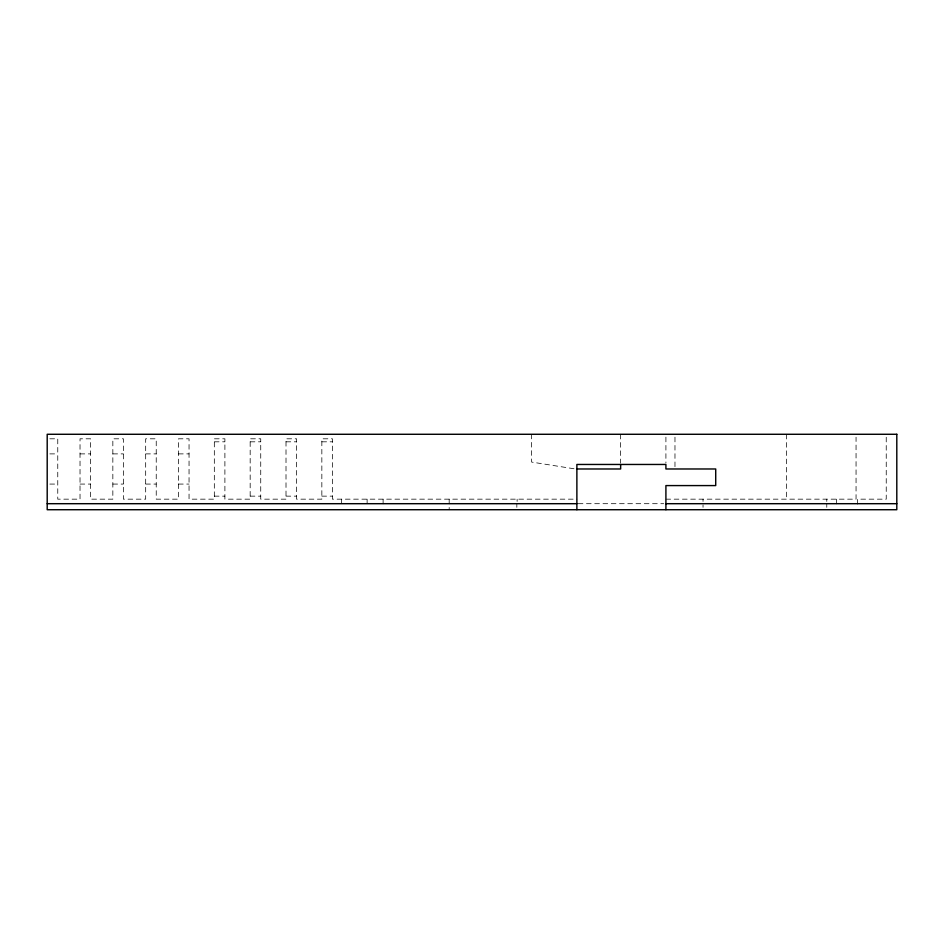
<?xml version="1.0" encoding="UTF-8"?>
<svg xmlns="http://www.w3.org/2000/svg" width="944" height="944" viewBox="0 0 944 944"><rect width="100%" height="100%" fill="white"/><g stroke="black" fill="none" stroke-linecap="round" stroke-linejoin="round"><path stroke-width="0.71" stroke-dasharray="4.72 3.54" d="M49.843 438.807L57.761 438.807L57.761 499.164L80.028 499.164L80.028 438.807L90.589 438.807L90.589 499.164L112.843 499.164L112.843 438.807L123.404 438.807L123.404 499.164L145.671 499.164L145.671 438.807L156.232 438.807L156.232 499.164L178.487 499.164L178.487 438.807L189.048 438.807L189.048 499.164L214.323 499.164L214.323 438.807L224.896 438.807L224.896 499.164L250.172 499.164L250.172 438.807L260.733 438.807L260.733 499.164L286.008 499.164L286.008 438.807L296.569 438.807L296.569 499.164L321.845 499.164L321.845 438.807L332.418 438.807L332.418 499.164L576.878 499.164M214.323 441.816L224.896 441.816M250.172 441.816L260.733 441.816M286.008 441.816L296.569 441.816M321.845 441.816L332.418 441.816M49.843 453.887L57.761 453.887M80.028 453.887L90.589 453.887M112.843 453.887L123.404 453.887M145.671 453.887L156.232 453.887M178.487 453.887L189.048 453.887M49.843 484.071L57.761 484.071M80.028 484.071L90.589 484.071M112.843 484.071L123.404 484.071M145.671 484.071L156.232 484.071M178.487 484.071L189.048 484.071M214.323 496.143L224.896 496.143M250.172 496.143L260.733 496.143M286.008 496.143L296.569 496.143M321.845 496.143L332.418 496.143M665.909 499.164L856.055 499.164L856.055 437.225M578.2 503.695L663.75 503.695M573.964 468.755L531.614 462.076L531.614 434.275M886.239 437.225L886.239 499.164L857.565 499.164L857.565 507.317M836.443 499.164L836.443 507.317M826.779 499.164L826.779 501.429M826.779 503.695L826.779 507.317M786.635 434.275L786.635 499.164M703.032 499.164L703.032 501.429M703.032 504.898L703.032 507.317M674.972 437.166L674.972 467.54M665.909 437.143L665.909 463.02M620.645 434.275L620.645 463.197M517.123 499.164L517.123 501.429M516.84 503.695L516.84 507.317M449.179 499.164L449.179 509.725M383.111 499.164L383.099 507.317M367.122 499.164L367.122 503.695M341.468 499.164L341.468 503.695"/><path stroke-width="1.42" d="M576.831 468.979L620.645 468.979L620.645 464.649M47.2 503.695L576.878 503.695M665.909 503.695L896.8 503.695M665.909 509.725L665.909 485.582L715.717 485.582L715.717 468.979L665.909 468.979L665.909 464.46L576.878 464.46L576.878 509.725M896.8 434.275L47.2 434.275L47.2 509.725L896.8 509.725L896.8 434.275"/></g></svg>
